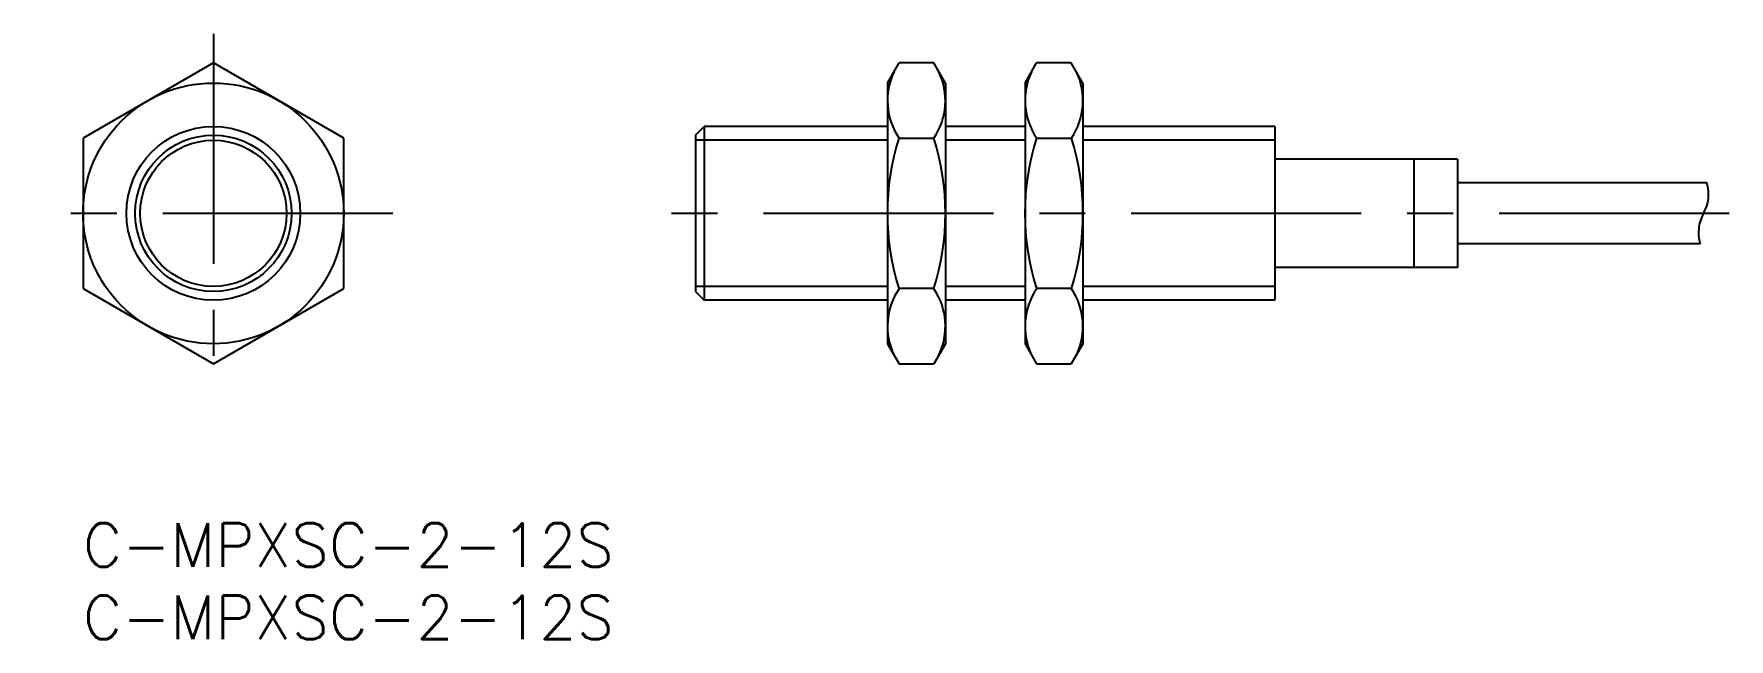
# Model space of a CAD drawing. Extents: x -3 to 114, y -8 to 34.
import ezdxf
from ezdxf.enums import TextEntityAlignment as Align

# ---------------------------------------------------------------- set-up
doc = ezdxf.new("R2010")
doc.units = 0
doc.header["$LTSCALE"] = 0.5
doc.linetypes.add('CENTER', pattern=[50.8, 31.75, -6.35, 6.35, -6.35])
doc.layers.get('0').update_dxf_attribs({"linetype": 'CONTINUOUS'})
doc.layers.add('CENTER', color=1, linetype='CENTER')
doc.styles.get("Standard").update_dxf_attribs({"font": 'txt.shx', "height": 3, "bigfont": 'bigfont.shx'})

msp = doc.modelspace()

# ---------------------------------------------------------------- linework, layer by layer
at = {"color": 7, "linetype": 'CONTINUOUS'}
for p, q in [((9, 31.79), (0, 26.6)), ((18, 26.6), (9, 31.79)), ((55.55, 30.4), (56.35, 31.79)), ((58.74, 31.79), (56.35, 31.79)), ((59.55, 30.4), (58.74, 31.79)), ((65.05, 30.4), (65.85, 31.79)), ((68.24, 31.79), (65.85, 31.79)), ((69.05, 30.4), (68.24, 31.79)), ((55.55, 30.4), (55.55, 12.4)), ((55.55, 30.4), (55.55, 12.4)), ((59.55, 30.4), (59.55, 12.4)), ((65.05, 30.4), (65.05, 12.4)), ((65.05, 30.4), (65.05, 12.4)), ((69.05, 30.4), (69.05, 12.4)), ((42.3, 26.8), (42.9, 27.4)), ((55.55, 27.4), (42.9, 27.4)), ((42.9, 27.4), (42.9, 15.4)), ((65.05, 27.4), (59.55, 27.4)), ((82.3, 27.4), (69.05, 27.4)), ((82.3, 27.4), (82.3, 15.4)), ((0, 26.6), (0, 16.2)), ((18, 16.2), (18, 26.6)), ((42.3, 26.8), (42.3, 16)), ((56.35, 26.6), (58.74, 26.6)), ((65.85, 26.6), (68.24, 26.6)), ((94.9, 25.15), (82.3, 25.15)), ((91.9, 25.15), (91.9, 17.65)), ((94.9, 25.15), (94.9, 17.65)), ((112.13, 23.5), (94.9, 23.5)), ((111.66, 19.3), (94.9, 19.3)), ((94.9, 17.65), (82.3, 17.65)), ((0, 16.2), (9, 11.01)), ((9, 11.01), (18, 16.2)), ((42.3, 16), (42.9, 15.4)), ((55.55, 15.4), (42.9, 15.4)), ((58.74, 16.2), (56.35, 16.2)), ((65.05, 15.4), (59.55, 15.4)), ((68.24, 16.2), (65.85, 16.2)), ((82.3, 15.4), (69.05, 15.4)), ((55.55, 12.4), (56.35, 11.01)), ((59.55, 12.4), (58.74, 11.01)), ((65.05, 12.4), (65.85, 11.01)), ((69.05, 12.4), (68.24, 11.01)), ((56.35, 11.01), (58.74, 11.01)), ((65.85, 11.01), (68.24, 11.01))]:
    msp.add_line(p, q, dxfattribs=at)
at = {"color": 3, "linetype": 'CONTINUOUS'}
for p, q in [((55.55, 26.45), (42.3, 26.45)), ((65.05, 26.45), (59.55, 26.45)), ((82.3, 26.45), (69.05, 26.45)), ((55.55, 16.35), (42.3, 16.35)), ((65.05, 16.35), (59.55, 16.35)), ((82.3, 16.35), (69.05, 16.35))]:
    msp.add_line(p, q, dxfattribs=at)
at = {"color": 7, "linetype": 'CONTINUOUS'}
for radius in [9, 6, 5.4]:
    msp.add_circle((9, 21.4), radius, dxfattribs=at)
at = {"color": 3, "linetype": 'CONTINUOUS'}
msp.add_circle((9, 21.4), 5.05, dxfattribs=at)
at = {"color": 7, "linetype": 'CONTINUOUS'}
for centre, radius, start, end in [((60.15, 29.19), 4.6, 154.3842, 214.3842), ((54.95, 29.19), 4.6, 325.6158, 25.6158), ((69.65, 29.19), 4.6, 154.3842, 214.3842), ((64.45, 29.19), 4.6, 325.6158, 25.6158), ((72.74, 21.4), 17.2, 162.412, 197.588), ((42.35, 21.4), 17.2, 342.412, 17.588), ((82.24, 21.4), 17.2, 162.412, 197.588), ((51.85, 21.4), 17.2, 342.412, 17.588), ((60.15, 13.6), 4.6, 145.6158, 205.6158), ((54.95, 13.6), 4.6, 334.3842, 34.3842), ((69.65, 13.6), 4.6, 145.6158, 205.6158), ((64.45, 13.6), 4.6, 334.3842, 34.3842)]:
    msp.add_arc(centre, radius, start, end, dxfattribs=at)
at = {"color": 3, "linetype": 'CONTINUOUS'}
for centre, radius, start, end in [((109.62, 22.71), 2.63, 330, 17.4576), ((114.17, 20.09), 2.62, 150, 197.4576)]:
    msp.add_arc(centre, radius, start, end, dxfattribs=at)
at = {"layer": 'CENTER', "color": 1, "linetype": 'CENTER'}
for p, q in [((9, 33.79), (9, 9.01)), ((21.39, 21.4), (-3.39, 21.4)), ((113.66, 21.4), (40.3, 21.4))]:
    msp.add_line(p, q, dxfattribs=at)

# ---------------------------------------------------------------- texts
at = {"color": 7, "linetype": 'CONTINUOUS'}
for p in [(0, 0), (0, -5)]:
    msp.add_text('C-MPXSC-2-12S', height=3, dxfattribs=at).set_placement(p, align=Align.TOP_LEFT)

doc.saveas('drawing.dxf')
